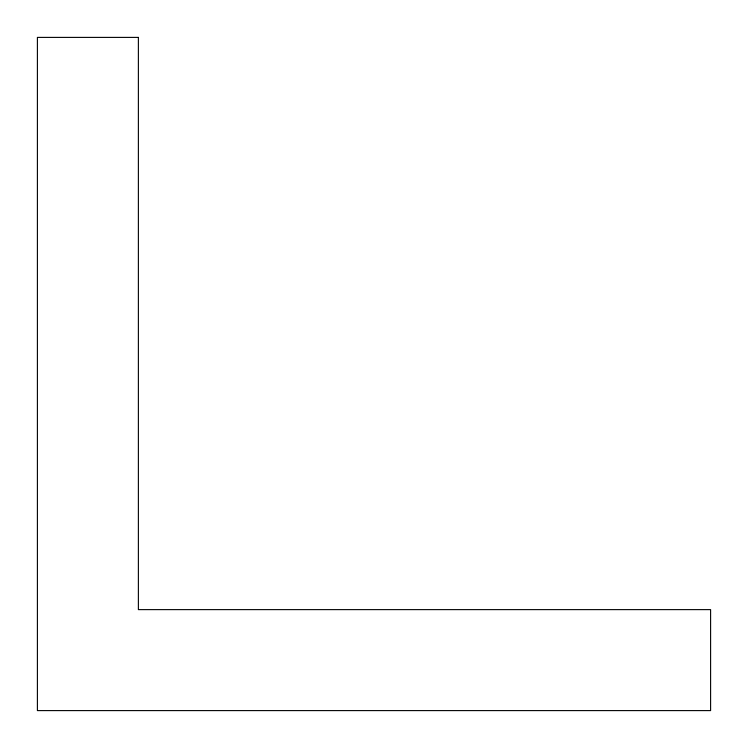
<?xml version="1.0" encoding="UTF-8"?>
<svg xmlns="http://www.w3.org/2000/svg" width="748" height="748" viewBox="0 0 748 748"><rect width="100%" height="100%" fill="white"/><g stroke="black" fill="none" stroke-linecap="round" stroke-linejoin="round"><path stroke-width="1.12" d="M138.38 37.4L37.4 37.4L37.4 710.6L710.6 710.6L710.6 609.62L138.38 609.62L138.38 37.4"/></g></svg>
